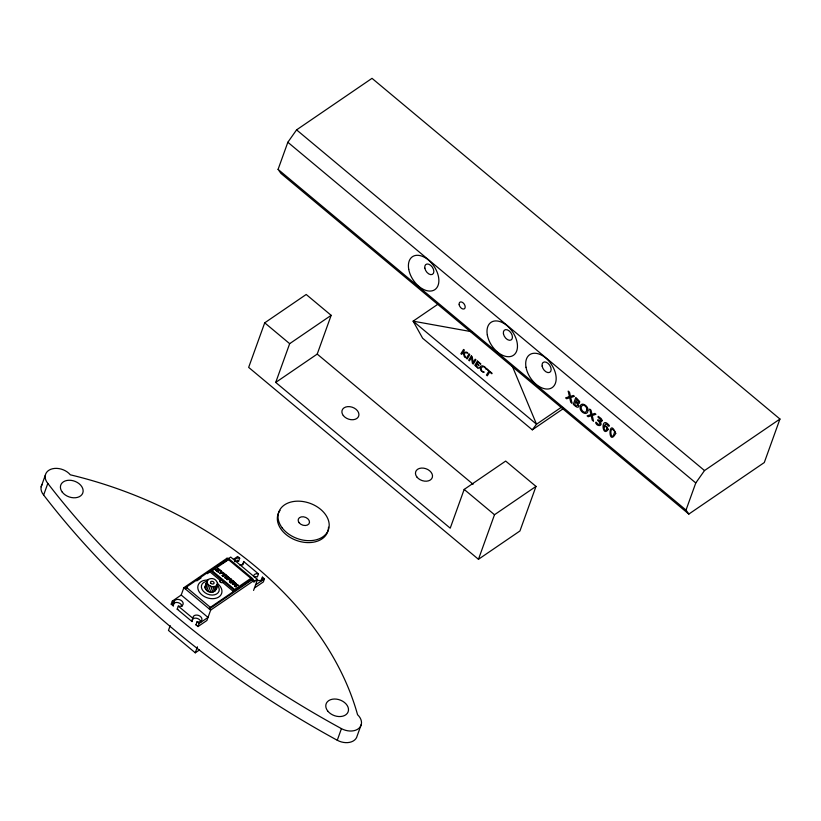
<?xml version="1.0" encoding="UTF-8"?>
<svg xmlns="http://www.w3.org/2000/svg" width="821" height="821" viewBox="0 0 821 821"><rect width="100%" height="100%" fill="white"/><g stroke="black" fill="none" stroke-linecap="round" stroke-linejoin="round"><path stroke-width="1.23" d="M229.131 578.959C225.826 580.724 231.399 577.071 231.46 579.585L231.183 581.247M230.126 578.702L228.341 578.107M233.41 581.863C229.562 586.758 239.075 582.13 234.59 583.331L233.616 582.52M218.201 572.083L218.355 570.297C220.603 569.189 221.013 572.227 221.721 571.457M204.993 587.846L207.703 579.77C215.389 575.131 221.29 584.655 214.886 591.028C211.726 593.696 206.112 591.746 204.993 587.846L207.025 580.96M215.574 589.837L217.596 582.941M232.251 580.344L230.414 582.171L230.024 581.022M230.999 579.605C219.659 579.595 236.345 577.758 229.593 580.847M220.839 570.923L220.675 570.667M228.176 576.968L229.11 577.625L228.423 578.005M217.986 569.435C217.75 567.198 219.618 569.507 218.304 570.39L220.736 570.626M219.854 570.102L218.386 570.154L218.201 571.159M218.078 569.199L217.668 571.211M218.53 569.405L219.074 569.24M229.531 580.755L231.04 582.838M217.627 571.334L218.437 572.011M41.142 486.812L45.329 475.185M361.332 724.317L357.145 735.944A14.255 10.129 19.8 0 1 337.267 740.255A787.513 559.768 19.8 0 1 43.646 495.032L47.823 483.405A14.326 10.191 19.8 0 1 50.871 469.263A14.326 10.191 19.8 0 1 70.319 474.815A335.358 238.367 19.8 0 1 357.556 714.701A14.255 10.129 19.8 0 1 358.849 728.371A14.255 10.129 19.8 0 1 341.444 728.627A787.513 559.768 19.8 0 1 47.823 483.405M278.083 169.383L287.843 142.259L296.576 129.872L372.016 78.344L779.95 419.038L764.289 462.541L688.85 514.069L280.905 173.375L278.083 169.383L686.017 510.077L688.85 514.069M264.711 322.827L248.66 367.387L478.458 559.296L519.95 530.961L535.99 486.401L505.674 461.074L464.173 489.419L450.226 528.17L275.723 382.422L289.669 343.671L331.161 315.336L306.202 294.482L264.711 322.827L289.669 343.671M228.402 558.393L252.519 578.548L253.905 580.56L210.658 610.095L206.923 620.471L198.015 626.556L195.952 624.832L197.05 621.784L197.738 621.938A4.608 3.274 19.8 0 0 201.935 619.065A4.608 3.274 19.8 0 0 197.194 615.103A4.608 3.274 19.8 0 0 192.997 617.977L192.022 621.559L177.192 609.161L178.29 606.114L178.968 606.267A4.608 3.274 19.8 0 0 183.165 603.394A4.608 3.274 19.8 0 0 178.434 599.433A4.608 3.274 19.8 0 0 174.226 602.306L173.262 605.888L171.209 604.164L172.307 601.116L181.215 595.03L183.853 587.703L227.099 558.167L228.433 559.296L228.402 558.393L186.223 587.2L185.187 588.821L187.301 587.384M170.193 625.633L168.469 630.425L195.275 652.808L199.503 649.924M207.703 579.77L205.045 586.451M205.589 589.283L207.559 583.793L206.974 582.356M206.748 590.576L208.719 585.086L207.559 583.793M215.728 570.143L217.904 570.133L216.682 570.852L217.873 570.297L215.79 570.102L216.621 570.893L216.929 570.267M208.339 591.582L210.309 586.081L208.719 585.086M218.119 568.666L217.924 568.378M217.134 571.313L217.719 571.098M210.166 592.167L212.136 586.676L215.625 586.379L217.555 584.336M198.015 626.556L199.113 623.498L208.021 617.413L181.215 595.03M219.423 570.421L219.771 569.825M212.013 592.269L213.983 586.779M218.263 570.544L220.069 570.39M220.654 571.519L220.408 570.492M220.315 573.284L220.88 572.063L223.322 573.099L219.741 573.571L223.404 572.853L222.614 572.196L220.315 573.284L221.742 572.791M213.645 591.869L215.625 586.379M214.886 591.028L216.867 585.537M221.834 572.996L220.952 571.939M222.224 575.572L224.708 574.187L222.224 575.572L223.363 576.527L222.286 575.531M224.349 574.166L222.912 573.366L223.733 573.13L225.683 574.762L223.22 576.28M223.148 573.622L224.164 574.012M223.558 573.643L223.733 573.13M195.275 652.808L197.43 646.825M225.005 574.864L225.436 574.957M225.652 578.343L224.544 577.512L225.488 577.327M227.027 576.126L224.872 577.368M225.559 578.015L227.92 576.937L225.97 575.305L225.149 575.542L226.668 576.106M225.693 575.552L226.052 575.069L227.858 576.978M226.483 575.952L226.124 575.398M225.652 577.779L227.766 576.896M227.058 579.688L228.125 576.794M229.11 577.625L228.187 578.477L229.049 579.205M229.316 578.928L228.269 578.241L228.587 577.625M230.044 578.938L229.942 578.405M229.747 579.072L230.003 578.364M229.418 581.391L230.034 580.488L231.43 581.135M229.521 581.586L229.675 580.611M229.726 581.812L230.229 580.878L231.43 581.299M229.911 581.75L230.116 580.94M230.024 581.186L230.342 580.519M230.137 581.124L230.506 580.56M230.414 582.171L232.364 580.457M231.46 579.585L229.859 578.651M230.947 582.756L232.702 580.991L233.451 581.381M230.834 582.643L233.297 581.114M234.837 561.718A4.608 3.274 19.8 0 1 237.926 561.102L238.603 561.256L239.701 558.208L237.649 556.484L233.687 559.193M232.302 580.806C231.224 579.051 235.771 582.551 233.78 582.274M232.405 584.152L236.079 583.444M233.421 581.74L233.4 581.206M234.416 583.372C230.834 583.803 235.822 584.306 235.288 582.777M234.396 582.038L233.462 582.889L234.324 583.608M234.59 583.331L233.554 582.653L232.99 583.864M275.723 382.422L317.214 354.087L331.161 315.336M234.796 585.486C238.182 584.911 232.825 584.675 235.904 586.902C233.031 584.121 235.227 587.22 236.961 585.086C236.53 583.372 239.127 585.681 237.32 585.383M234.765 584.603C236.397 586.163 236.089 583.485 234.344 585.476M234.632 585.907L234.96 585.116M234.878 585.917L234.847 585.394M254.489 576.968A4.608 3.274 19.8 0 1 256.686 576.773L257.363 576.927L258.461 573.879L243.632 561.482L242.657 565.064M234.919 586.173L234.878 585.537M235.217 585.147L235.463 584.583M235.288 586.235L236.961 585.086M235.658 586.594L235.75 586.348M237.023 584.634L237.259 584.624M237.485 585.291L237.916 585.383M253.576 590.412L257.517 579.472L230.711 557.079L227.15 559.512L227.099 558.167M254.438 588.01L263.356 581.925L264.454 578.877L262.392 577.153L261.427 580.734M337.267 740.255L341.444 728.627M478.458 559.296L494.499 514.736L535.99 486.401M686.017 510.077L695.777 482.953L704.51 470.556L779.95 419.038M220.859 572.175L221.116 571.59L220.787 572.309L221.66 573.027M227.704 579.452L228.269 578.241M233.533 582.766L233.79 582.171M219.669 573.52L220.736 571.272M223.189 576.168L225.087 574.628M252.519 578.548L210.35 607.345L209.314 608.977L252.56 579.441M216.621 570.297L215.872 569.866M438.27 303.986L413.127 321.155L422.63 338.242L532.295 429.835L536.524 424.221L561.677 407.052M219.741 570.39L221.578 571.734M196.794 580.899L201.012 578.025M207.344 573.694L209.447 572.258M214.722 568.655L216.836 567.219M223.158 562.898L226.329 560.733M217.842 568.614L218.92 569.517M217.278 571.036L218.376 572.052M171.209 604.164L174.175 602.142M225.529 575.039L223.64 573.366L222.871 573.663M224.697 577.225L225.837 578.179M221.701 579.852L220.51 580.673A1.293 0.913 19.8 0 0 220.623 582.017A1.293 0.913 19.8 0 0 222.388 582.233L223.579 581.422M227.971 577.081L229.028 577.871M232.066 580.498L234.252 582.315M235.134 583.064L235.925 583.721M236.93 584.562L238.008 585.455M235.873 586.368L237.68 585.014M252.037 580.303L253.956 581.904L257.517 579.472M255.536 584.963L264.454 578.877M532.295 429.835L563.627 408.427M226.052 575.069L225.559 575.316M472.065 331.797L413.127 321.155L536.524 424.221L512.212 365.95M239.701 558.208L239.024 558.054A4.608 3.274 19.8 0 0 234.816 560.928M258.461 573.879L257.784 573.725A4.608 3.274 19.8 0 0 253.586 576.599M177.192 609.161L177.87 609.315M195.952 624.832L196.63 624.986M210.309 586.081L212.136 586.676M296.576 129.872L704.51 470.556M287.843 142.259L695.777 482.953M317.214 354.087L473.091 484.267M464.173 489.419L494.499 514.736M237.228 560.117L238.603 561.256M210.576 570.564L234.703 590.71M209.386 571.375L220.244 580.447A1.663 1.18 19.8 0 0 220.387 582.181A1.663 1.18 19.8 0 0 222.655 582.458L233.513 591.531M186.223 587.2L210.35 607.345M183.853 587.703L210.658 610.095M172.307 601.116L174.36 602.83M178.29 606.114L193.12 618.5M197.05 621.784L199.113 623.498M229.603 581.35L230.978 582.879L230.886 582.294M262.392 577.153L262.525 577.686A4.608 3.274 19.8 0 1 256.049 579.821M243.632 561.482L243.755 562.016A4.608 3.274 19.8 0 1 239.558 564.879M192.022 621.559L191.898 621.025A4.608 3.274 19.8 0 1 196.096 618.162A4.608 3.274 19.8 0 1 200.837 622.113M173.262 605.888L173.128 605.354A4.608 3.274 19.8 0 1 173.21 604.492M253.905 580.56L253.956 581.904M43.646 495.032A14.326 10.191 19.8 0 1 42.169 484.359M328.503 527.226A26.344 18.729 19.8 0 1 296.976 540.618A26.344 18.729 19.8 0 1 280.023 510.405M217.781 585.671A9.216 6.558 19.8 0 1 214.579 594.794A9.216 6.558 19.8 0 1 202.089 589.457A9.216 6.558 19.8 0 1 207.477 581.268M217.893 583.885A12.448 8.846 19.8 0 1 216.826 597.975A12.448 8.846 19.8 0 1 198.641 590.863A12.448 8.846 19.8 0 1 208.093 580.057M173.6 603.722A4.608 3.274 19.8 0 1 178.496 602.747A4.608 3.274 19.8 0 1 182.067 606.442M479.875 367.787L481.147 370.764L483.384 372.395L484.246 372.118C477.801 370.928 482.789 362.533 486.053 369.245L486.412 368.68C485.19 366.494 480.624 363.898 479.875 367.787M602.091 420.373L601.68 421.676L599.73 421.553C603.907 425.842 597.37 427.32 595.718 422.989L596.025 422.138L598.376 424.478L599.843 424.047L599.658 422.466L597.637 420.311L597.852 419.685L600.284 421.029L600.962 419.931L597.965 417.15L598.252 416.35L601.177 418.566L602.091 420.373M614.662 431.538C611.286 446.08 608.176 422.374 614.662 431.538M608.228 429.424C601.998 438.445 600.367 414.513 609.305 425.555L609.018 426.356L605.97 423.841L604.318 425.596L606.986 426.766L608.228 429.424M587.99 410.192C587.867 416.935 579.421 411.926 580.078 407.421C580.211 400.71 588.616 405.718 587.99 410.192M578.548 401.459L577.676 402.526L575.819 401.418L576.64 399.119L578.548 401.459M586.789 409.535C586.05 416.873 577.502 407.678 582.961 405.164A2.904 1.816 55.7 0 1 584.49 405.523L585.599 406.446A2.915 1.827 55.7 0 1 586.625 408.222L586.789 409.535M615.74 433.375C607.704 448.03 608.535 415.652 615.74 433.375M578.836 405.913C578.405 409.453 574.31 405.276 573.325 404.353L575.798 397.467L579.698 401.52L579.421 403.224L577.471 403.152L578.836 405.913M603.948 426.776L604.287 429.373L605.559 430.471L606.627 430.296L606.637 427.433L605.395 426.376L603.948 426.776M577.656 405.225C573.376 408.94 575.039 397.005 577.656 405.225M463.567 349.479L460.879 353.728L461.679 354.395L464.368 350.146L463.567 349.479M468.965 353.995L466.287 358.243L467.139 358.951L469.817 354.703L468.965 353.995M471.357 355.986L468.678 360.234L469.407 360.84L471.48 357.566L472.424 363.364L473.255 364.052L475.934 359.814L475.205 359.198L473.132 362.482L472.198 356.683L471.357 355.986M477.483 361.096L474.795 365.345L478.315 368.29L475.934 365.602L476.909 364.072L478.992 365.817L477.186 363.621L478.048 362.256L480.542 364.35L480.829 363.898L477.483 361.096M487.007 369.05L488.844 371.277L486.443 375.074L487.294 375.782L489.696 371.985L491.82 373.76L492.097 373.309L487.007 369.05M228.495 559.655L212.218 570.769L234.601 589.457L250.877 578.343L228.495 559.655M569.435 396.615L565.587 397.887L566.644 398.77L569.692 397.764L570.698 402.167L572.021 403.265L570.728 397.559L574.433 396.327L573.386 395.455L570.462 396.389L569.507 392.212L568.183 391.114L569.435 396.615M590.946 414.574L587.097 415.857L588.154 416.74L591.202 415.734L592.218 420.126L593.532 421.235L592.239 415.518L595.943 414.297L594.897 413.415L591.972 414.348L591.017 410.182L589.704 409.084L590.946 414.574M467.642 352.886L464.009 352.948L465.374 357.474L464.296 356.581L463.044 352.23L466.79 352.168L467.642 352.886M62.283 492.159A11.71 8.323 19.8 0 0 81.946 494.56A11.71 8.323 19.8 0 0 71.088 480.357A11.71 8.323 19.8 0 0 62.283 492.159M327.651 710.924A11.71 8.323 19.8 0 0 347.314 713.326A11.71 8.323 19.8 0 0 336.456 699.123A11.71 8.323 19.8 0 0 327.651 710.924M416.873 476.991A8.785 6.24 19.8 0 0 431.62 478.787A8.785 6.24 19.8 0 0 423.482 468.134A8.785 6.24 19.8 0 0 416.873 476.991M343.291 415.529A8.785 6.24 19.8 0 0 358.038 417.325A8.785 6.24 19.8 0 0 349.9 406.682A8.785 6.24 19.8 0 0 343.291 415.529M282.26 527.975A26.344 18.729 19.8 0 0 326.501 533.363A26.344 18.729 19.8 0 0 302.066 501.405A26.344 18.729 19.8 0 0 282.26 527.975M299.08 522.7A5.86 4.167 19.8 0 0 308.912 523.901A5.86 4.167 19.8 0 0 303.483 516.799A5.86 4.167 19.8 0 0 299.08 522.7M210.792 583.146A1.847 1.314 19.8 0 0 213.891 583.526A1.847 1.314 19.8 0 0 212.177 581.289A1.847 1.314 19.8 0 0 210.792 583.146M526.015 367.264A19.93 12.469 55.7 0 0 551.107 388.22A19.93 12.469 55.7 0 0 545.688 357.956A19.93 12.469 55.7 0 0 526.015 367.264M487.315 334.937A19.93 12.469 55.7 0 0 512.407 355.893A19.93 12.469 55.7 0 0 506.988 325.629A19.93 12.469 55.7 0 0 487.315 334.937M459.165 304.704A3.992 2.494 55.7 0 0 464.183 308.901A3.992 2.494 55.7 0 0 463.106 302.846A3.992 2.494 55.7 0 0 459.165 304.704M408.725 269.298A19.93 12.469 55.7 0 0 433.806 290.254A19.93 12.469 55.7 0 0 428.388 259.99A19.93 12.469 55.7 0 0 408.725 269.298M503.437 333.798A5.952 3.725 55.7 0 0 510.939 340.058A5.952 3.725 55.7 0 0 509.318 331.017A5.952 3.725 55.7 0 0 503.437 333.798M542.137 366.115A5.952 3.725 55.7 0 0 549.639 372.385A5.952 3.725 55.7 0 0 548.018 363.334A5.952 3.725 55.7 0 0 542.137 366.115M424.837 268.159A5.952 3.725 55.7 0 0 432.339 274.419A5.952 3.725 55.7 0 0 430.717 265.378A5.952 3.725 55.7 0 0 424.837 268.159"/></g></svg>
